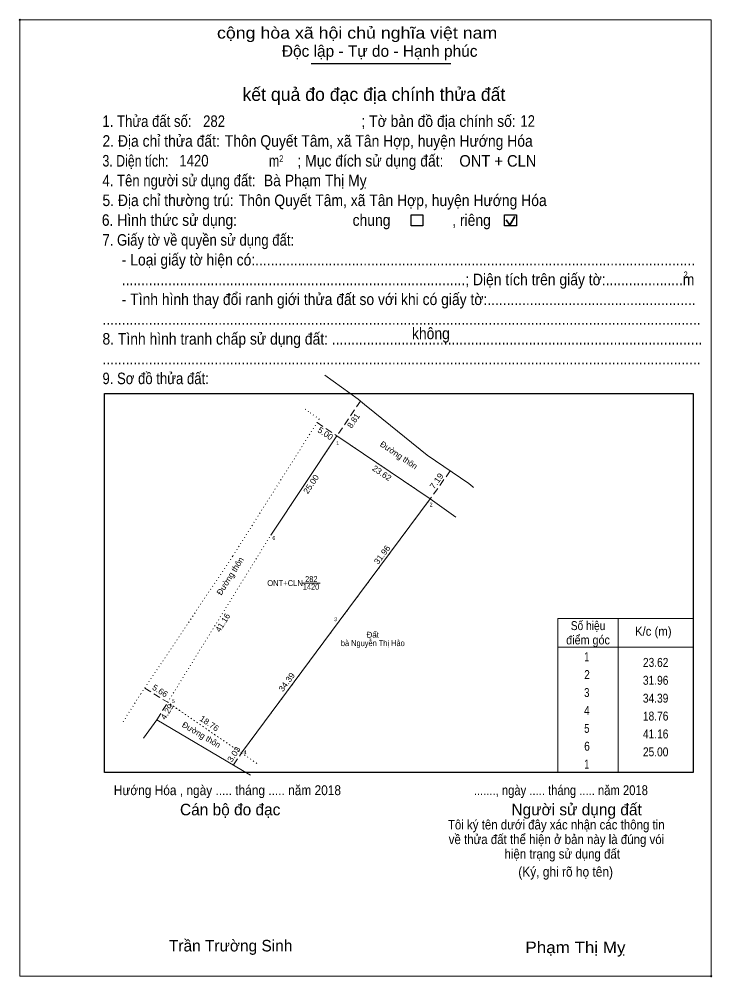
# Model space of a CAD drawing. Header units: metres. Extents: x 551478 to 552046, y 1840313 to 1840514.
# Drawn here: x 551478 to 551623.1, y 1840313.3 to 1840514.2 of the extents above; entities that cross this region are included whole.
import ezdxf
from ezdxf.enums import TextEntityAlignment as Align

# ---------------------------------------------------------------- set-up
doc = ezdxf.new("R2010")
doc.units = ezdxf.units.M
doc.header["$LTSCALE"] = 0.5
doc.header["$PDMODE"] = 32
doc.header["$PDSIZE"] = 0.25
doc.linetypes.add('DOTTED', pattern=[1.5, 0.3, -1.2])
doc.linetypes.add('MEDIUM_DASHED', pattern=[4.5, 3, -1.5])
for name, color, linetype, lineweight in [('1', 7, 'DOTTED', 13), ('10', 7, 'Continuous', 13), ('23', 7, 'Continuous', 13), ('63', 7, 'MEDIUM_DASHED', 13), ('7', 7, 'Continuous', 25)]:
    doc.layers.add(name, color=color, linetype=linetype, lineweight=lineweight)
doc.layers.add('6', color=7, linetype='Continuous')

msp = doc.modelspace()

# ---------------------------------------------------------------- linework, layer by layer
at = {"layer": '1'}
for p, q in [((551530.7, 1840406.1), (551544.55, 1840426.91)), ((551509.09, 1840371.07), (551530.7, 1840406.1))]:
    msp.add_line(p, q, dxfattribs=at)
msp.add_lwpolyline([(551544.55, 1840426.91), (551564.13, 1840413.7), (551545.06, 1840388.05), (551524.55, 1840360.45), (551509.09, 1840371.07), (551530.7, 1840406.1)], close=True, dxfattribs=at)
at = {"layer": '10'}
for p, q in [((551552.51, 1840431.75), (551550.34, 1840433.51)), ((551544.55, 1840426.91), (551530.7, 1840406.1)), ((551564.13, 1840413.7), (551569.49, 1840409.9)), ((551506.84, 1840367.42), (551504.04, 1840363.52))]:
    msp.add_line(p, q, dxfattribs=at)
for points in [[(551550.34, 1840433.51), (551549.04, 1840434.57), (551542.02, 1840439.62)], [(551573.17, 1840416.08), (551573.03, 1840416.19), (551572.2, 1840416.92), (551563.47, 1840422.83), (551552.51, 1840431.75)], [(551524.55, 1840360.45), (551545.06, 1840388.05), (551564.13, 1840413.7)], [(551526.47, 1840355.8), (551524.8, 1840356.79), (551506.84, 1840367.42)]]:
    msp.add_lwpolyline(points, dxfattribs=at)
at = {"layer": '23'}
for p, q in [((551544.55, 1840426.91), (551530.7, 1840406.1)), ((551564.13, 1840413.7), (551544.55, 1840426.91))]:
    msp.add_line(p, q, dxfattribs=at)
at = {"layer": '23', "linetype": 'DOTTED'}
for points in [[(551537.9, 1840432.49), (551538.95, 1840431.75), (551540.85, 1840430.41)], [(551540.85, 1840430.41), (551522.72, 1840401.68), (551518.57, 1840395.43), (551503.45, 1840372.82), (551499.54, 1840366.68)], [(551509.09, 1840371.07), (551524.55, 1840360.45), (551528.2, 1840357.99)]]:
    msp.add_lwpolyline(points, dxfattribs=at)
at = {"layer": '23'}
msp.add_lwpolyline([(551526.47, 1840355.8), (551524.8, 1840356.79), (551506.84, 1840367.42)], dxfattribs=at)
msp.add_lwpolyline([(551526.47, 1840355.8), (551524.8, 1840356.79), (551506.84, 1840367.42)], dxfattribs=at)
at = {"layer": '63'}
for p, q in [((551549.48, 1840434.21), (551544.55, 1840426.91)), ((551540.39, 1840429.68), (551544.55, 1840426.91)), ((551568.29, 1840419.57), (551564.13, 1840413.7)), ((551504.27, 1840374.04), (551509.09, 1840371.07)), ((551506.84, 1840367.42), (551509.09, 1840371.07)), ((551522.86, 1840357.94), (551524.55, 1840360.45))]:
    msp.add_line(p, q, dxfattribs=at)
at = {"layer": '63', "linetype": 'Continuous'}
for p, q in [((551537.31, 1840396.01), (551541.06, 1840396.01)), ((551603.49, 1840388.63), (551603.49, 1840356.38)), ((551619.24, 1840388.63), (551619.24, 1840356.38)), ((551590.89, 1840382.63), (551619.24, 1840382.63))]:
    msp.add_line(p, q, dxfattribs=at)
msp.add_lwpolyline([(551619.24, 1840356.38), (551590.89, 1840356.38), (551590.89, 1840388.63), (551619.24, 1840388.63)], dxfattribs=at)
at = {"layer": '7'}
for p, q in [((551539.13, 1840504.92), (551568.43, 1840504.92)), ((551495.86, 1840435.8), (551619.24, 1840435.8)), ((551619.24, 1840435.8), (551619.24, 1840356.38))]:
    msp.add_line(p, q, dxfattribs=at)
at = {"layer": '7', "lineweight": 35}
for p, q in [((551580, 1840472.16), (551580.83, 1840471.09)), ((551580.83, 1840471.09), (551581.83, 1840472.88))]:
    msp.add_line(p, q, dxfattribs=at)
at = {"layer": '7', "lineweight": 13}
msp.add_lwpolyline([(551478.09, 1840514.11), (551623.01, 1840514.11), (551623.01, 1840313.66), (551478.09, 1840313.66)], close=True, dxfattribs=at)
at = {"layer": '7'}
for points in [[(551560.1, 1840473.23), (551562.59, 1840473.23), (551562.59, 1840470.91), (551560.1, 1840470.91)], [(551579.68, 1840473.23), (551582.17, 1840473.23), (551582.17, 1840470.91), (551579.68, 1840470.91)]]:
    msp.add_lwpolyline(points, close=True, dxfattribs=at)
msp.add_lwpolyline([(551619.24, 1840356.38), (551495.86, 1840356.38), (551495.86, 1840435.8)], dxfattribs=at)
for p in [(551478.09, 1840514.11), (551623.01, 1840313.66)]:
    msp.add_point(p, dxfattribs=at)

# ---------------------------------------------------------------- texts
at = {"layer": '1'}
for s, width, p in [('282', 0.85, (551539.195, 1840396.27)), ('ONT+CLN', 0.95, (551533.69, 1840395.43)), ('1420', 0.85, (551539.14, 1840394.64))]:
    msp.add_text(s, height=1.25, dxfattribs=dict(at, width=width)).set_placement(p, align=Align.CENTER)
for s, height, width, p in [('Hướng Hóa , ngày ..... tháng ..... năm 2018', 2.07, 0.9, (551497.8, 1840351.61)), ('Phạm Thị Mỵ', 2.42, 1.1, (551584.07, 1840318.5))]:
    msp.add_text(s, height=height, dxfattribs=dict(at, width=width)).set_placement(p)
msp.add_text('Trần Trường Sinh', height=2.42, dxfattribs=at).set_placement((551509.35, 1840318.85))
at = {"layer": '6'}
for s, height, width, p in [('ONT + CLN', 2.419, 0.95, (551570.22, 1840483.32)), ('Bà Phạm Thị Mỵ', 2.42, 0.9, (551529.26, 1840479.22))]:
    msp.add_text(s, height=height, dxfattribs=dict(at, width=width)).set_placement(p)
at = {"layer": '63'}
for s, rotation, p in [('8.81', 55.967, (551548.5528, 1840429.7252)), ('Đường thôn', 325.981, (551557.1754, 1840422.3434)), ('Đường thôn', 57.691, (551522.7167, 1840397.186)), ('41.16', 58.33, (551521.1617, 1840387.4269)), ('Đường thôn', 329.38, (551515.8367, 1840363.7257))]:
    msp.add_text(s, height=1.25, rotation=rotation, dxfattribs=at).set_placement(p, align=Align.CENTER)
for s, rotation, width, p in [('5.00', 326.342, 1.05, (551541.7936, 1840426.8721)), ('23.62', 325.994, 1.05, (551553.6355, 1840418.5849)), ('25.00', 56.354, 1.05, (551539.6671, 1840416.4287)), ('7.19', 54.675, 1.1, (551565.9556, 1840417.0836)), ('31.96', 53.37, 1.05, (551554.5284, 1840401.6171)), ('34.39', 53.383, 1.05, (551534.5341, 1840374.9222)), ('5.66', 328.359, 1.05, (551507.1671, 1840372.9452)), ('4.29', 58.349, 1.05, (551509.4721, 1840368.752)), ('18.76', 325.514, 1.05, (551517.4662, 1840366.1218)), ('3.03', 56.047, 1.05, (551523.4805, 1840359.8259))]:
    msp.add_text(s, height=1.25, rotation=rotation, dxfattribs=dict(at, width=width)).set_placement(p, align=Align.CENTER)
for s, height, width, p in [(' 1', 0.8, 0.9, (551545.02, 1840424.97)), (' 2', 0.8, 0.9, (551564.6, 1840412.1)), (' 6', 0.8, 0.9, (551531.65, 1840405.09)), (' 3', 0.8, 0.95, (551544.59, 1840388.07)), ('23.62', 1.875, 0.85, (551614.03, 1840378.49)), ('31.96', 1.875, 0.85, (551614.03, 1840374.74)), (' 5', 0.8, 0.9, (551510.58, 1840370.91)), ('34.39', 1.875, 0.85, (551614.02, 1840370.99)), ('18.76', 1.875, 0.85, (551614.03, 1840367.24)), ('41.16', 1.875, 0.85, (551614.03, 1840363.49)), ('25.00', 1.875, 0.85, (551614.03, 1840359.74)), (' 4', 0.8, 0.95, (551525.62, 1840360.21))]:
    msp.add_text(s, height=height, dxfattribs=dict(at, width=width)).set_placement(p, align=Align.RIGHT)
for s, height, width, p in [('Số hiệu', 1.875, 0.85, (551597.195, 1840386.2)), ('K/c (m)', 1.875, 0.95, (551610.865, 1840385.01)), ('bà Nguyễn Thị Hảo', 1.25, 0.9, (551552.08, 1840382.84)), ('điểm góc', 1.875, 0.9, (551597.195, 1840383.2)), (' 1', 1.875, 0.75, (551596.66, 1840379.67)), (' 2', 1.875, 0.85, (551596.68, 1840375.93)), (' 3', 1.875, 0.8, (551596.65, 1840372.17)), (' 4', 1.875, 0.85, (551596.665, 1840368.43)), (' 5', 1.875, 0.8, (551596.665, 1840364.67)), (' 6', 1.875, 0.85, (551596.68, 1840360.93)), (' 1', 1.875, 0.75, (551596.66, 1840357.17))]:
    msp.add_text(s, height=height, dxfattribs=dict(at, width=width)).set_placement(p, align=Align.CENTER)
msp.add_text('Đất', height=1.25, dxfattribs=at).set_placement((551552.08, 1840384.59), align=Align.CENTER)
at = {"layer": '7'}
for s, height, width, p in [('cộng hòa xã hội chủ nghĩa việt nam', 2.419, 1.15, (551519.43, 1840510.17)), ('1. Thửa đất số:', 2.419, 0.85, (551495.42, 1840491.65)), ('282', 2.42, 0.85, (551516.52, 1840491.65)), ('; Tờ bản đồ địa chính số:', 2.419, 0.9, (551549.7, 1840491.65)), ('12', 2.42, 0.85, (551583.01, 1840491.68)), ('2. Địa chỉ thửa đất:', 2.419, 0.9, (551495.42, 1840487.5)), ('Thôn Quyết Tâm, xã Tân Hợp, huyện Hướng Hóa', 2.42, 0.9, (551521.07, 1840487.5)), ('3. Diện tích:', 2.419, 0.8, (551495.42, 1840483.35)), ('; Mục đích sử dụng đất:', 2.419, 0.9, (551536.29, 1840483.35)), ('1420', 2.42, 0.85, (551511.54, 1840483.37)), ('m', 2.419, 0.8, (551530.31, 1840483.35)), ('2', 1.382, 0.8, (551532.48, 1840484.32)), ('4. Tên người sử dụng đất:', 2.419, 0.85, (551495.42, 1840479.21)), ('5. Địa chỉ thường trú:', 2.419, 0.9, (551495.42, 1840475.06)), ('Thôn Quyết Tâm, xã Tân Hợp, huyện Hướng Hóa', 2.42, 0.9, (551523.99, 1840475.06)), ('6. Hình thức sử dụng:', 2.419, 0.9, (551495.29, 1840470.92)), ('chung                , riêng', 2.419, 0.9, (551547.85, 1840470.92)), ('7. Giấy tờ về quyền sử dụng đất:', 2.419, 0.85, (551495.42, 1840466.76)), ('     - Loại giấy tờ hiện có:..................................................................................................................', 2.419, 0.9, (551495.42, 1840462.61)), ('     .........................................................................................; Diện tích trên giấy tờ:....................m', 2.419, 0.9, (551495.42, 1840458.47)), ('2', 1.382, 0.8, (551617.22, 1840459.98)), ('     - Tình hình thay đổi ranh giới thửa đất so với khi có giấy tờ:......................................................', 2.419, 0.9, (551495.42, 1840454.32)), ('...........................................................................................................................................................', 2.419, 0.9, (551495.42, 1840450.18)), ('không', 2.419, 0.9, (551560.29, 1840447.17)), ('8. Tình hình tranh chấp sử dụng đất: ................................................................................................', 2.419, 0.9, (551495.42, 1840446.03)), ('...........................................................................................................................................................', 2.419, 0.9, (551495.42, 1840441.88)), ('9. Sơ đồ thửa đất:', 2.419, 0.85, (551495.42, 1840437.74)), ('......., ngày ..... tháng ..... năm 2018', 2.07, 0.85, (551573.25, 1840351.61)), ('(Ký, ghi rõ họ tên)', 2.074, 0.9, (551582.58, 1840334.52))]:
    msp.add_text(s, height=height, dxfattribs=dict(at, width=width)).set_placement(p)
for s, p in [('Độc lập - Tự do - Hạnh phúc', (551533.02, 1840506.35)), ('Cán bộ đo đạc', (551511.67, 1840347.38)), ('Người sử dụng đất', (551581.14, 1840347.38))]:
    msp.add_text(s, height=2.419, dxfattribs=at).set_placement(p)
for s, height, p in [('kết quả đo đạc địa chính thửa đất', 2.765, (551552.315, 1840497.1)), ('.', 0.6913, (551622.9973, 1840313.32))]:
    msp.add_text(s, height=height, dxfattribs=at).set_placement(p, align=Align.CENTER)
at = {"layer": '7', "width": 0.9}
for s, p in [('Tôi ký tên dưới đây xác nhận các thông tin', (551590.535, 1840344.42)), ('về thửa đất thể hiện ở bản này là đúng vói', (551590.575, 1840341.35)), ('hiện trạng sử dụng đất', (551591.78, 1840338.3))]:
    msp.add_text(s, height=1.998, dxfattribs=at).set_placement(p, align=Align.CENTER)

doc.saveas('drawing.dxf')
